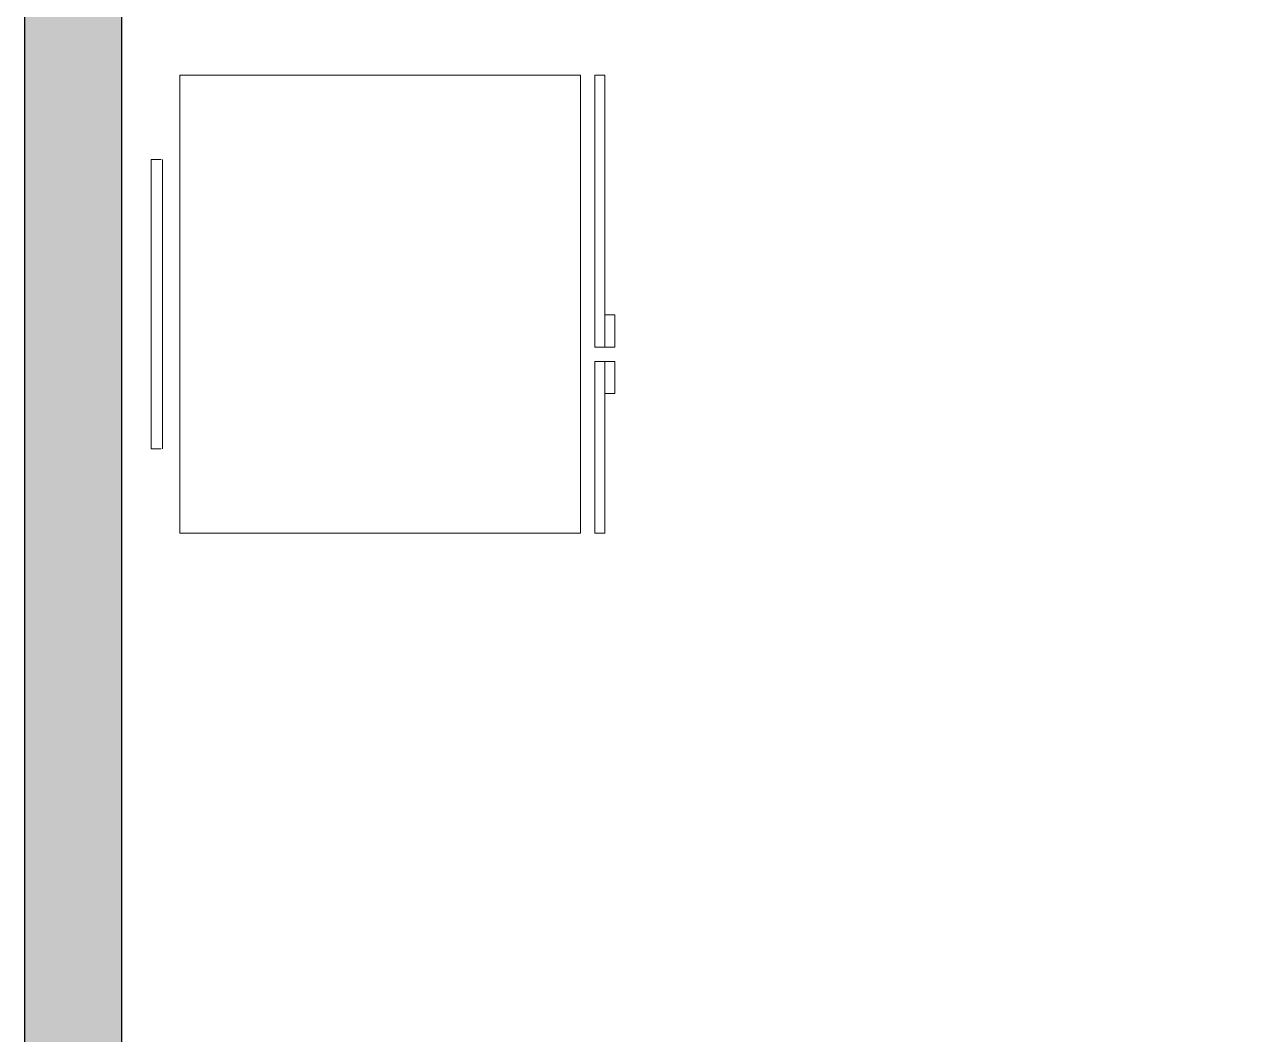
# Model space of a CAD drawing. Header units: inches. Extents: x 2 to 116, y 2 to 108.
# Drawn here: x 2.121 to 4.024, y 15.367 to 16.929 of the extents above; entities that cross this region are included whole.
import ezdxf

# ---------------------------------------------------------------- set-up
doc = ezdxf.new("R2010")
doc.units = ezdxf.units.IN
doc.header["$MEASUREMENT"] = 0
doc.layers.add('13 MOBÍLIA', color=252, linetype='Continuous', lineweight=9)
doc.layers.add('15.1 HACHURA PAREDES', color=253, linetype='Continuous')

# ---------------------------------------------------------------- blocks, each defined once
blk = doc.blocks.new('GELADEIRA 2 PORTAS')
at = {"layer": '13 MOBÍLIA', "ltscale": 3.5}
for p, q in [((0.1305, -0.0057), (0.5781, -0.0057)), ((0.1305, -0.0212), (0.1305, -0.0057)), ((0.5781, -0.0212), (0.5781, -0.0057)), ((0.1305, -0.0234), (0.5781, -0.0234)), ((0, -0.05), (0.7086, -0.05)), ((0, -0.67), (0, -0.05)), ((0.7086, -0.05), (0.7086, -0.67)), ((0.7086, -0.67), (0, -0.67)), ((0, -0.6921), (0.2657, -0.6921)), ((0, -0.7076), (0, -0.6921)), ((0.2657, -0.7076), (0.2657, -0.6921)), ((0.288, -0.6921), (0.7086, -0.6921)), ((0.288, -0.7076), (0.288, -0.6921)), ((0.7086, -0.7076), (0.7086, -0.6921)), ((0, -0.7076), (0.2657, -0.7076)), ((0.2159, -0.7076), (0.2657, -0.7076)), ((0.2159, -0.7231), (0.2159, -0.7076)), ((0.2159, -0.7231), (0.2657, -0.7231)), ((0.2657, -0.7231), (0.2657, -0.7076)), ((0.288, -0.7231), (0.288, -0.7076)), ((0.288, -0.7076), (0.3377, -0.7076)), ((0.288, -0.7076), (0.7086, -0.7076)), ((0.288, -0.7231), (0.3377, -0.7231)), ((0.3377, -0.7231), (0.3377, -0.7076))]:
    blk.add_line(p, q, dxfattribs=at)

msp = doc.modelspace()

# ---------------------------------------------------------------- hatches: boundary and pattern name
at = {"layer": '15.1 HACHURA PAREDES'}
h = msp.add_hatch(color=256, dxfattribs=at)
h.dxf.hatch_style = 1
h.paths.add_polyline_path([(2.2706, 19.2143), (3.5513, 19.2143), (3.5513, 19.3643), (2.1206, 19.3643), (2.1206, 11.9143), (2.2706, 11.9143)])
h.paths.add_polyline_path([(6.8206, 19.2143), (6.6706, 19.2143), (6.6706, 18.9493), (6.8206, 18.9493), (6.8206, 18.9743)])
h.paths.add_polyline_path([(6.8206, 19.3643), (5.5513, 19.3643), (5.5513, 19.2143), (6.6706, 19.2143), (6.8206, 19.2143)])

# ---------------------------------------------------------------- linework, layer by layer
for p, q in [((2.1206, 25.7643), (2.1206, 5.7643)), ((2.2706, 19.2143), (2.2706, 11.9143))]:
    msp.add_line(p, q)

# ---------------------------------------------------------------- block references
at = {"layer": '13 MOBÍLIA', "rotation": 90}
msp.add_blockref('GELADEIRA 2 PORTAS', (2.3105, 16.1423), dxfattribs=at)

doc.saveas('drawing.dxf')
